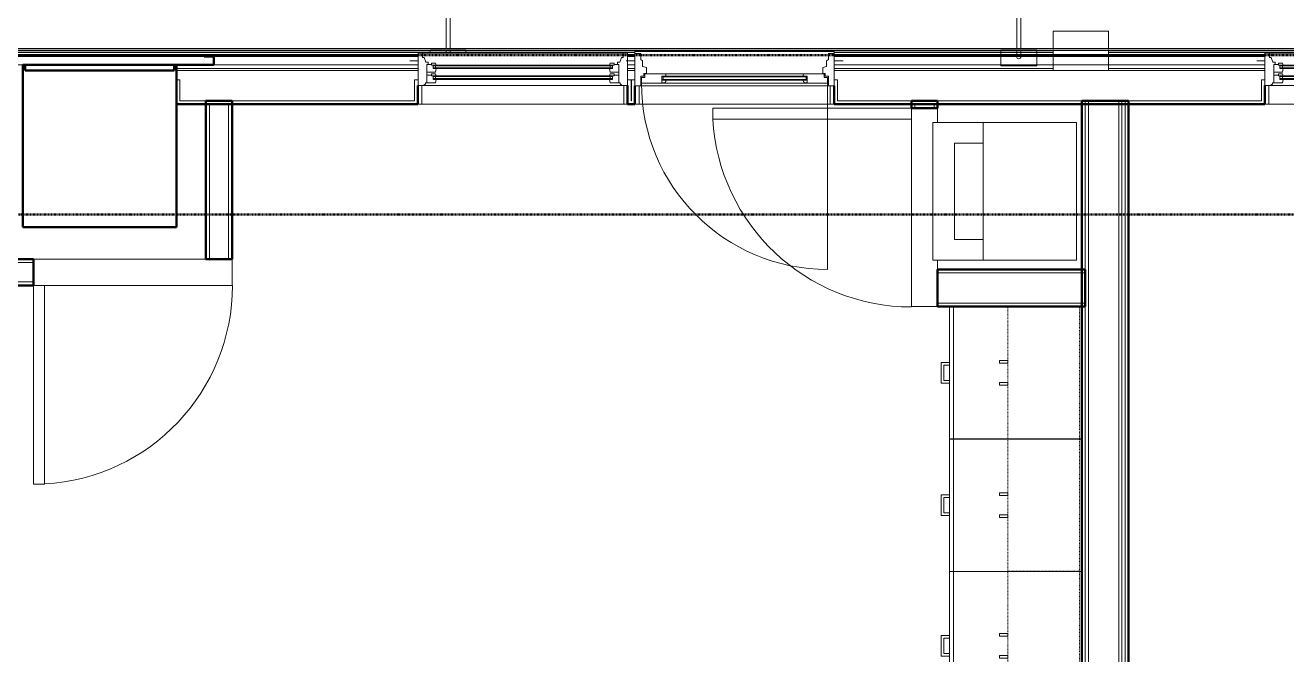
# Model space of a CAD drawing. Header units: inches. Extents: x -4235 to -464, y 9767 to 12347.
# Drawn here: x -3131.4 to -2902.6, y 12009.9 to 12124 of the extents above; entities that cross this region are included whole.
import ezdxf

# ---------------------------------------------------------------- set-up
doc = ezdxf.new("R2010")
doc.units = ezdxf.units.IN
doc.header["$MEASUREMENT"] = 0
doc.linetypes.add('Dash', pattern=[0.25, 0.125, -0.125])
doc.linetypes.add('Dash 1_16_', pattern=[0.125, 0.0625, -0.0625])
for name, color, linetype, lineweight in [('0-1', 7, 'Continuous', 5), ('0-2', 10, 'Continuous', 9), ('A-DETL-MBND', 5, 'Continuous', 9), ('A-DOOR-1', 10, 'Continuous', 9), ('A-DOOR-2', 50, 'Continuous', 20), ('A-DOOR-5', 31, 'Continuous', 9), ('A-DOOR-6', 31, 'Continuous', 20), ('A-DOOR-FRAM', 31, 'Continuous', 9), ('A-DOOR-FRAM-3', 31, 'Continuous', 20), ('A-DOOR-GLAZ', 31, 'Continuous', 9), ('A-GENM', 5, 'Continuous', 9), ('A-GENM-4', 5, 'Continuous', 50), ('A-GLAZ-1', 151, 'Continuous', 9), ('A-GLAZ-2', 151, 'Continuous', 20), ('A-GLAZ-3', 151, 'Continuous', 50), ('A-WALL', 113, 'Continuous', 13), ('A-WALL-1', 7, 'Continuous', 50), ('A-WALL-2', 250, 'Continuous', 13), ('A-WALL-3', 10, 'Continuous', 9), ('A-WALL-4', 254, 'Continuous', 9), ('A-WALL-5', 113, 'Continuous', 9), ('A-WALL-6', 113, 'Continuous', 50), ('C-PROP-LINE-1', 91, 'Dash 1_16_', 50), ('I-WALL-1', 7, 'Continuous', 50), ('P-SANR-FIXT-1', 10, 'Continuous', 9), ('Q-CASE-1', 254, 'Continuous', 9), ('Q-CASE-2', 10, 'Continuous', 9), ('Q-CASE-3', 254, 'Dash', 9), ('Q-CASE-4', 10, 'Dash', 9)]:
    doc.layers.add(name, color=color, linetype=linetype, lineweight=lineweight)

# ---------------------------------------------------------------- blocks, each defined once
blk = doc.blocks.new('SWING - SINGLE - FLUSH - 36_ x 80_ - OFFSET PIVOT DOOR AT MAGIC PAK AND WASHER_DRYER-3199414-BACKGROUND - RCP - 3RD FLOOR')
at = {"layer": 'A-DOOR-1'}
blk.add_arc((18, 2.37), 36.07, 93.1789, 180, dxfattribs=at)
at = {"layer": 'A-DOOR-2'}
for p, q in [((16, 2.37), (16, 38.39)), ((18, 38.39), (16, 38.39)), ((18, 2.37), (18, 38.39)), ((18, 2.37), (16, 2.37))]:
    blk.add_line(p, q, dxfattribs=at)
blk = doc.blocks.new('Stacked Washer and Dryer - 26_x25_ - Private-1352637-BACKGROUND - RCP - 3RD FLOOR')
at = {"layer": 'P-SANR-FIXT-1'}
for p, q in [((26, 12.5), (0, 12.5)), ((0, -12.5), (0, 12.5)), ((16.90625, 12.5), (16.90625, -12.5)), ((26, 12.5), (26, -12.5)), ((16.90625, 8.75), (22.09375, 8.75)), ((22.09375, 8.75), (22.09375, -8.75)), ((22.09375, -8.75), (16.90625, -8.75)), ((0, -12.5), (26, -12.5))]:
    blk.add_line(p, q, dxfattribs=at)
blk = doc.blocks.new('Base Cabinet 3 Drawer 230 - Base Cabinet 3 Drawer 230 27_-2571739-BACKGROUND - RCP - 3RD FLOOR')
at = {"layer": 'Q-CASE-2'}
for p, q in [((-12.76, -23.25), (-12.76, 0)), ((-12.76, 0), (14.24, 0)), ((14.24, 0), (14.24, -23.25)), ((-12.76, -23.25), (-12.76, -24)), ((14.24, -23.25), (-12.76, -23.25)), ((-12.76, -24), (14.24, -24)), ((-0.64, -24), (-1.14, -24)), ((-1.14, -25.5), (-1.14, -24)), ((-0.64, -25), (-0.64, -24)), ((-0.64, -25), (2.11, -25)), ((2.11, -25), (2.11, -24)), ((2.11, -24), (2.61, -24)), ((2.61, -24), (2.61, -25.5)), ((14.24, -24), (14.24, -23.25)), ((2.61, -25.5), (-1.14, -25.5))]:
    blk.add_line(p, q, dxfattribs=at)
blk = doc.blocks.new('Base Cabinet 3 Drawer 230 - Base Cabinet 3 Drawer 230 24_-2554933-BACKGROUND - RCP - 3RD FLOOR')
at = {"layer": 'Q-CASE-2'}
for p, q in [((-11.26, -23.25), (-11.26, 0)), ((-11.26, 0), (12.74, 0)), ((12.74, 0), (12.74, -23.25)), ((-11.26, -23.25), (-11.26, -24)), ((12.74, -23.25), (-11.26, -23.25)), ((-11.26, -24), (12.74, -24)), ((-0.64, -24), (-1.14, -24)), ((-1.14, -25.5), (-1.14, -24)), ((-0.64, -25), (-0.64, -24)), ((-0.64, -25), (2.11, -25)), ((2.11, -25), (2.11, -24)), ((2.11, -24), (2.61, -24)), ((2.61, -24), (2.61, -25.5)), ((12.74, -24), (12.74, -23.25)), ((2.61, -25.5), (-1.14, -25.5))]:
    blk.add_line(p, q, dxfattribs=at)
blk = doc.blocks.new('Base Cabinet 3 Drawer 230 - Base Cabinet 3 Drawer 230 24_-2578604-BACKGROUND - RCP - 3RD FLOOR')
at = {"layer": 'Q-CASE-2'}
for p, q in [((-1.14, 24), (-1.14, 25.5)), ((-1.14, 25.5), (2.61, 25.5)), ((2.61, 25.5), (2.61, 24)), ((-11.26, 24), (12.74, 24)), ((-11.26, 23.25), (-11.26, 24)), ((12.74, 23.25), (-11.26, 23.25)), ((-11.26, 23.25), (-11.26, 0)), ((-1.14, 24), (-0.64, 24)), ((2.11, 25), (-0.64, 25)), ((-0.64, 24), (-0.64, 25)), ((2.11, 24), (2.11, 25)), ((2.61, 24), (2.11, 24)), ((12.74, 24), (12.74, 23.25)), ((12.74, 0), (12.74, 23.25)), ((-11.26, 0), (12.74, 0))]:
    blk.add_line(p, q, dxfattribs=at)
blk = doc.blocks.new('300 Series Wall Hung Cabinet_302 - 27_ X 24_-2766376-BACKGROUND - RCP - 3RD FLOOR')
at = {"layer": 'Q-CASE-1'}
for p, q in [((-1.76, 14.69), (-2.25, 14.69)), ((-2.25, 14.69), (-2.25, 13.19)), ((-1.76, 13.19), (-1.76, 14.69)), ((2.24, 14.69), (1.75, 14.69)), ((1.75, 14.69), (1.75, 13.19)), ((2.24, 13.19), (2.24, 14.69)), ((-2.25, 13.19), (-1.76, 13.19)), ((1.75, 13.19), (2.24, 13.19))]:
    blk.add_line(p, q, dxfattribs=at)
at = {"layer": 'Q-CASE-3'}
for p, q in [((-13.5, 0.19), (-13.5, 13.19)), ((-13.5, 13.19), (13.5, 13.19)), ((13.5, 13.19), (13.5, 0.19))]:
    blk.add_line(p, q, dxfattribs=at)
at = {"layer": 'Q-CASE-4'}
blk.add_line((13.5, 0.19), (-13.5, 0.19), dxfattribs=at)
blk = doc.blocks.new('300 Series Wall Hung Cabinet_302 - 24_ X 24_-V76-BACKGROUND - RCP - 3RD FLOOR')
at = {"layer": 'Q-CASE-1'}
for p, q in [((-1.76, -13.19), (-2.25, -13.19)), ((-2.25, -13.19), (-2.25, -14.69)), ((-1.76, -14.69), (-1.76, -13.19)), ((2.24, -13.19), (1.75, -13.19)), ((1.75, -13.19), (1.75, -14.69)), ((2.24, -14.69), (2.24, -13.19)), ((-2.25, -14.69), (-1.76, -14.69)), ((1.75, -14.69), (2.24, -14.69))]:
    blk.add_line(p, q, dxfattribs=at)
at = {"layer": 'Q-CASE-3'}
for p, q in [((-12, -0.19), (-12, -13.19)), ((12, -13.19), (12, -0.19)), ((-12, -13.19), (12, -13.19))]:
    blk.add_line(p, q, dxfattribs=at)
at = {"layer": 'Q-CASE-4'}
blk.add_line((12, -0.19), (-12, -0.19), dxfattribs=at)
blk = doc.blocks.new('300 Series Wall Hung Cabinet_302 - 24_ X 24_-V79-BACKGROUND - RCP - 3RD FLOOR')
at = {"layer": 'Q-CASE-1'}
for p, q in [((-1.76, 14.69), (-2.25, 14.69)), ((-2.25, 14.69), (-2.25, 13.19)), ((-1.76, 13.19), (-1.76, 14.69)), ((2.24, 14.69), (1.75, 14.69)), ((1.75, 14.69), (1.75, 13.19)), ((2.24, 13.19), (2.24, 14.69)), ((-2.25, 13.19), (-1.76, 13.19)), ((1.75, 13.19), (2.24, 13.19))]:
    blk.add_line(p, q, dxfattribs=at)
at = {"layer": 'Q-CASE-3'}
for p, q in [((-12, 0.19), (-12, 13.19)), ((-12, 13.19), (12, 13.19))]:
    blk.add_line(p, q, dxfattribs=at)
at = {"layer": 'Q-CASE-4'}
for p, q in [((12, 13.19), (12, 0.19)), ((12, 0.19), (-12, 0.19))]:
    blk.add_line(p, q, dxfattribs=at)
blk = doc.blocks.new('CTR - 1st Phase - Unit Layouts_rvt-1-BACKGROUND - RCP - 3RD FLOOR')
at = {"layer": 'A-WALL-1'}
for p, q in [((-3098.6, 12081.6), (-3098.6, 12110.34)), ((-3098.6, 12110.34), (-3097.97, 12110.34)), ((-3097.97, 12110.34), (-3094.47, 12110.34)), ((-3094.47, 12110.34), (-3093.85, 12110.34)), ((-3093.85, 12110.34), (-3093.85, 12081.6)), ((-2970.65, 12109.01), (-2970.65, 12110.34)), ((-2970.65, 12110.34), (-2970.03, 12110.34)), ((-2970.03, 12110.34), (-2966.53, 12110.34)), ((-2966.53, 12110.34), (-2965.9, 12110.34)), ((-2965.9, 12110.34), (-2965.9, 12109.01)), ((-2965.9, 12109.01), (-2970.65, 12109.01)), ((-3134.12, 12081.6), (-3129.85, 12081.6)), ((-3129.85, 12081.6), (-3129.85, 12076.85)), ((-3093.85, 12081.6), (-3098.6, 12081.6)), ((-2965.9, 12073.01), (-2965.9, 12079.76)), ((-2965.9, 12079.76), (-2939.15, 12079.76)), ((-2939.15, 12079.76), (-2939.15, 12073.01)), ((-3129.85, 12076.85), (-3134.12, 12076.85)), ((-2939.15, 12073.01), (-2965.9, 12073.01))]:
    blk.add_line(p, q, dxfattribs=at)
at = {"layer": 'A-WALL-2'}
for p, q in [((-3097.97, 12109.72), (-3094.47, 12109.72)), ((-3097.97, 12109.72), (-3097.97, 12081.6)), ((-3094.47, 12109.72), (-3094.47, 12081.6)), ((-2970.03, 12109.72), (-2970.03, 12109.01)), ((-2970.03, 12109.72), (-2966.53, 12109.72)), ((-2966.53, 12109.72), (-2966.53, 12109.01)), ((-3129.85, 12080.98), (-3133.5, 12080.98)), ((-3129.85, 12077.48), (-3133.5, 12077.48)), ((-2965.9, 12079.13), (-2939.15, 12079.13)), ((-2965.9, 12073.63), (-2939.15, 12073.63))]:
    blk.add_line(p, q, dxfattribs=at)
at = {"layer": 'A-WALL-3'}
for p, q in [((-2970.65, 12109.01), (-2970.65, 12073.01)), ((-2965.9, 12106.41), (-2965.9, 12109.01)), ((-3098.6, 12081.6), (-3129.85, 12081.6)), ((-3093.85, 12076.85), (-3093.85, 12081.6)), ((-2965.9, 12079.76), (-2965.9, 12081.41)), ((-3129.85, 12076.85), (-3098.6, 12076.85)), ((-3093.85, 12076.85), (-3098.6, 12076.85)), ((-2965.9, 12073.01), (-2970.65, 12073.01))]:
    blk.add_line(p, q, dxfattribs=at)
at = {"layer": 'A-WALL-4'}
for p, q in [((-2965.9, 12109.01), (-2970.65, 12109.01)), ((-3129.85, 12081.6), (-3129.85, 12076.85)), ((-3093.85, 12081.6), (-3098.6, 12081.6)), ((-2965.9, 12073.01), (-2965.9, 12079.76))]:
    blk.add_line(p, q, dxfattribs=at)
at = {"layer": 'A-WALL-5'}
for p, q in [((-2939.77, 12073.01), (-2963.77, 12073.01)), ((-2963.77, 12073.01), (-2963.77, 12062.88)), ((-2963.77, 12062.88), (-2963.77, 12073.01)), ((-2963.77, 12073.01), (-2939.77, 12073.01)), ((-2939.77, 11918.75), (-2939.77, 12073.01)), ((-2939.77, 12073.01), (-2939.77, 11918.75)), ((-2963.77, 12062.88), (-2963.77, 12062.38)), ((-2963.77, 12062.38), (-2963.77, 12059.63)), ((-2963.77, 12059.63), (-2963.77, 12062.38)), ((-2963.77, 12059.63), (-2963.77, 12059.13)), ((-2963.77, 12059.13), (-2963.77, 12038.88)), ((-2963.77, 12038.88), (-2963.77, 12059.13)), ((-2963.77, 12038.88), (-2963.77, 12038.38)), ((-2963.77, 12038.38), (-2963.77, 12035.63)), ((-2963.77, 12035.63), (-2963.77, 12038.38)), ((-2963.77, 12035.63), (-2963.77, 12035.13)), ((-2963.77, 12035.13), (-2963.77, 12013.38)), ((-2963.77, 12013.38), (-2963.77, 12035.13)), ((-2963.77, 12013.38), (-2963.77, 12012.88)), ((-2963.77, 12012.88), (-2963.77, 12010.13)), ((-2963.77, 12010.13), (-2963.77, 12012.88)), ((-2963.77, 12010.13), (-2963.77, 12009.63))]:
    blk.add_line(p, q, dxfattribs=at)
at = {"layer": '0-2'}
for name, p, rotation in [('SWING - SINGLE - FLUSH - 36_ x 80_ - OFFSET PIVOT DOOR AT MAGIC PAK AND WASHER_DRYER-3199414-BACKGROUND - RCP - 3RD FLOOR', (-2968.28, 12091.01), 89.99999999998343), ('Stacked Washer and Dryer - 26_x25_ - Private-1352637-BACKGROUND - RCP - 3RD FLOOR', (-2940.74, 12093.91), 180), ('SWING - SINGLE - FLUSH - 36_ x 80_ - OFFSET PIVOT DOOR AT MAGIC PAK AND WASHER_DRYER-3199414-BACKGROUND - RCP - 3RD FLOOR', (-3111.85, 12079.23), 180), ('Base Cabinet 3 Drawer 230 - Base Cabinet 3 Drawer 230 24_-2578604-BACKGROUND - RCP - 3RD FLOOR', (-2939.77, 12060.27), 90.00000000007428), ('300 Series Wall Hung Cabinet_302 - 24_ X 24_-V79-BACKGROUND - RCP - 3RD FLOOR', (-2939.96, 12061.01), 90.00000000002815), ('Base Cabinet 3 Drawer 230 - Base Cabinet 3 Drawer 230 24_-2554933-BACKGROUND - RCP - 3RD FLOOR', (-2939.77, 12037.74), 269.9999999999847), ('300 Series Wall Hung Cabinet_302 - 24_ X 24_-V76-BACKGROUND - RCP - 3RD FLOOR', (-2939.96, 12037.01), 270.0000000000281), ('Base Cabinet 3 Drawer 230 - Base Cabinet 3 Drawer 230 27_-2571739-BACKGROUND - RCP - 3RD FLOOR', (-2939.77, 12012.24), 269.9999999999847), ('300 Series Wall Hung Cabinet_302 - 27_ X 24_-2766376-BACKGROUND - RCP - 3RD FLOOR', (-2939.96, 12011.51), 90.00000000002815)]:
    blk.add_blockref(name, p, dxfattribs=dict(at, rotation=rotation))
blk = doc.blocks.new('CTR - 1st Phase - Common Walls_rvt-1-BACKGROUND - RCP - 3RD FLOOR')
at = {"layer": 'A-WALL-2'}
for p, q in [((-2939.15, 12110.34), (-2939.15, 11725.36)), ((-2938.52, 12110.34), (-2938.52, 11725.36)), ((-2933.02, 12110.34), (-2933.02, 11725.36)), ((-2932.52, 12110.34), (-2932.52, 11725.36)), ((-2931.9, 12110.34), (-2931.9, 11725.36))]:
    blk.add_line(p, q, dxfattribs=at)
at = {"layer": 'I-WALL-1'}
for p, q in [((-2939.77, 11725.36), (-2939.77, 12110.34)), ((-2939.77, 12110.34), (-2931.27, 12110.34)), ((-2931.27, 12110.34), (-2931.27, 11849.86))]:
    blk.add_line(p, q, dxfattribs=at)
blk = doc.blocks.new('Basic Wall _ EXT - FIBER CEMENT - LARGE - ___-2162455-BACKGROUND - RCP - 3RD FLOOR')
at = {"layer": 'A-WALL-5'}
for p, q in [((-2177.12, 12119.5), (-3861.63, 12119.5)), ((-2177.12, 12119.5), (-3861.63, 12119.5)), ((-2177.12, 12119.48), (-3861.62, 12119.48)), ((-2177.12, 12119.46), (-3861.6, 12119.46)), ((-2177.12, 12119.46), (-3861.6, 12119.46)), ((-2177.12, 12119.46), (-3861.59, 12119.46)), ((-2066.71, 12119.8), (-3738.82, 12119.8)), ((-3097.16, 12116.87), (-3177.09, 12116.87)), ((-3097.16, 12116.87), (-3177.09, 12116.87)), ((-3104.36, 12116.84), (-3131.36, 12116.84)), ((-3103.92, 12116.84), (-3104.36, 12116.84)), ((-3103.92, 12116.84), (-3097.16, 12116.84)), ((-3097.16, 12116.84), (-3103.92, 12116.84)), ((-3060.14, 12116.87), (-3097.16, 12116.87)), ((-3060.14, 12116.87), (-3097.16, 12116.87)), ((-3097.16, 12116.84), (-3060.14, 12116.84)), ((-3060.14, 12116.84), (-3097.16, 12116.84)), ((-3022.11, 12116.84), (-3020.79, 12116.84)), ((-3020.79, 12116.84), (-3022.11, 12116.84)), ((-3020.79, 12116.87), (-3022.08, 12116.87)), ((-3020.79, 12116.87), (-3022.08, 12116.87)), ((-2906.54, 12116.87), (-2984.66, 12116.87)), ((-2906.54, 12116.87), (-2984.66, 12116.87)), ((-2984.66, 12116.84), (-2906.54, 12116.84)), ((-2906.54, 12116.84), (-2984.66, 12116.84))]:
    blk.add_line(p, q, dxfattribs=at)
blk = doc.blocks.new('Basic Wall _ EXT - FIBER CEMENT - SMALL - ___-2145929-BACKGROUND - RCP - 3RD FLOOR')
at = {"layer": 'A-WALL-5'}
for p, q in [((-3057.93, 12119.12), (-3290.91, 12119.12)), ((-3057.93, 12119.05), (-3290.91, 12119.05)), ((-3060.14, 12118.67), (-3214.11, 12118.67)), ((-3060.14, 12118.59), (-3214.11, 12118.59)), ((-3060.14, 12118.59), (-3214.11, 12118.59)), ((-3057.83, 12119.12), (-3057.93, 12119.12)), ((-3057.84, 12119.05), (-3057.93, 12119.05)), ((-3055.05, 12119.12), (-3057.82, 12119.12)), ((-3055.05, 12119.05), (-3057.82, 12119.05)), ((-3054.94, 12119.12), (-3055, 12119.12)), ((-3054.94, 12119.05), (-3055, 12119.05)), ((-3054.86, 12119.12), (-3054.94, 12119.12)), ((-3054.86, 12119.05), (-3054.94, 12119.05)), ((-3054.81, 12119.12), (-3054.86, 12119.12)), ((-3054.77, 12119.05), (-3054.83, 12119.05)), ((-3054.68, 12119.12), (-3054.77, 12119.12)), ((-3054.68, 12119.05), (-3054.77, 12119.05)), ((-3054.58, 12119.12), (-3054.67, 12119.12)), ((-3054.58, 12119.05), (-3054.67, 12119.05)), ((-3054.49, 12119.12), (-3054.58, 12119.12)), ((-3054.49, 12119.05), (-3054.58, 12119.05)), ((-3054.41, 12119.12), (-3054.49, 12119.12)), ((-3054.41, 12119.05), (-3054.49, 12119.05)), ((-3054.35, 12119.12), (-3054.41, 12119.12)), ((-3054.35, 12119.05), (-3054.41, 12119.05)), ((-3051.86, 12119.12), (-3054.3, 12119.12)), ((-3051.86, 12119.05), (-3054.3, 12119.05)), ((-3051.54, 12119.12), (-3051.81, 12119.12)), ((-3051.54, 12119.05), (-3051.8, 12119.05)), ((-3051.43, 12119.12), (-3051.52, 12119.12)), ((-3051.43, 12119.05), (-3051.52, 12119.05)), ((-3020.79, 12119.12), (-3051.43, 12119.12)), ((-3020.79, 12119.05), (-3051.43, 12119.05)), ((-3020.79, 12118.67), (-3022.11, 12118.67)), ((-3020.79, 12118.59), (-3022.11, 12118.59)), ((-3020.79, 12118.59), (-3022.11, 12118.59)), ((-2954.43, 12119.12), (-2984.66, 12119.12)), ((-2954.43, 12119.05), (-2984.66, 12119.05)), ((-2954.43, 12118.67), (-2984.66, 12118.67)), ((-2954.43, 12118.59), (-2984.66, 12118.59)), ((-2954.43, 12118.59), (-2984.66, 12118.59)), ((-2954.34, 12119.12), (-2954.43, 12119.12)), ((-2954.34, 12119.05), (-2954.43, 12119.05)), ((-2954.36, 12118.67), (-2954.43, 12118.67)), ((-2954.36, 12118.59), (-2954.43, 12118.59)), ((-2954.36, 12118.59), (-2954.43, 12118.59)), ((-2951.56, 12119.12), (-2954.32, 12119.12)), ((-2951.56, 12119.05), (-2954.32, 12119.05)), ((-2951.56, 12118.67), (-2954.32, 12118.67)), ((-2951.56, 12118.59), (-2954.32, 12118.59)), ((-2951.56, 12118.59), (-2954.32, 12118.59)), ((-2951.45, 12119.12), (-2951.51, 12119.12)), ((-2951.45, 12119.05), (-2951.51, 12119.05)), ((-2951.45, 12118.67), (-2951.51, 12118.67)), ((-2951.37, 12119.12), (-2951.45, 12119.12)), ((-2951.37, 12119.05), (-2951.45, 12119.05)), ((-2951.37, 12118.59), (-2951.45, 12118.59)), ((-2951.37, 12118.59), (-2951.45, 12118.59)), ((-2951.37, 12118.67), (-2951.44, 12118.67)), ((-2951.31, 12119.12), (-2951.37, 12119.12)), ((-2951.28, 12118.67), (-2951.37, 12118.67)), ((-2951.28, 12118.59), (-2951.37, 12118.59)), ((-2951.28, 12118.59), (-2951.37, 12118.59)), ((-2951.28, 12119.05), (-2951.33, 12119.05)), ((-2951.18, 12119.12), (-2951.28, 12119.12)), ((-2951.18, 12119.05), (-2951.28, 12119.05)), ((-2951.18, 12118.67), (-2951.28, 12118.67)), ((-2951.18, 12118.59), (-2951.28, 12118.59)), ((-2951.18, 12118.59), (-2951.28, 12118.59)), ((-2951.09, 12119.12), (-2951.18, 12119.12)), ((-2951.09, 12119.05), (-2951.18, 12119.05)), ((-2951.09, 12118.67), (-2951.18, 12118.67)), ((-2951.09, 12118.59), (-2951.18, 12118.59)), ((-2951.09, 12118.59), (-2951.18, 12118.59)), ((-2951, 12119.12), (-2951.08, 12119.12)), ((-2951, 12119.05), (-2951.08, 12119.05)), ((-2951, 12118.67), (-2951.08, 12118.67)), ((-2951, 12118.59), (-2951.08, 12118.59)), ((-2951, 12118.59), (-2951.08, 12118.59)), ((-2950.92, 12119.12), (-2950.99, 12119.12)), ((-2950.92, 12119.05), (-2950.99, 12119.05)), ((-2950.92, 12118.67), (-2950.99, 12118.67)), ((-2950.92, 12118.59), (-2950.99, 12118.59)), ((-2950.92, 12118.59), (-2950.99, 12118.59)), ((-2950.86, 12119.12), (-2950.92, 12119.12)), ((-2950.86, 12119.05), (-2950.92, 12119.05)), ((-2950.86, 12118.67), (-2950.92, 12118.67)), ((-2950.86, 12118.59), (-2950.92, 12118.59)), ((-2950.86, 12118.59), (-2950.92, 12118.59)), ((-2948.04, 12119.12), (-2950.81, 12119.12)), ((-2948.04, 12119.05), (-2950.81, 12119.05)), ((-2948.04, 12118.67), (-2950.81, 12118.67)), ((-2948.04, 12118.59), (-2950.81, 12118.59)), ((-2948.04, 12118.59), (-2950.81, 12118.59)), ((-2947.93, 12119.12), (-2948.03, 12119.12)), ((-2947.93, 12119.05), (-2948.02, 12119.05)), ((-2947.93, 12118.67), (-2948.01, 12118.67)), ((-2947.93, 12118.59), (-2948.01, 12118.59)), ((-2947.93, 12118.59), (-2948.01, 12118.59)), ((-2944.94, 12119.12), (-2947.93, 12119.12)), ((-2944.94, 12119.05), (-2947.93, 12119.05)), ((-2944.94, 12118.67), (-2947.93, 12118.67)), ((-2944.94, 12118.59), (-2947.93, 12118.59)), ((-2944.94, 12118.59), (-2947.93, 12118.59)), ((-2789.13, 12119.12), (-2934.94, 12119.12)), ((-2789.13, 12119.05), (-2934.94, 12119.05)), ((-2906.54, 12118.67), (-2934.94, 12118.67)), ((-2906.54, 12118.59), (-2934.94, 12118.59)), ((-2906.54, 12118.59), (-2934.94, 12118.59)), ((-3060.14, 12116.17), (-3103.92, 12116.17)), ((-3060.14, 12116.17), (-3103.92, 12116.17)), ((-3020.79, 12116.17), (-3022.11, 12116.17)), ((-3020.79, 12116.17), (-3022.11, 12116.17)), ((-2944.94, 12116.17), (-2984.66, 12116.17)), ((-2944.94, 12116.17), (-2984.66, 12116.17)), ((-2906.54, 12116.17), (-2934.94, 12116.17)), ((-2906.54, 12116.17), (-2934.94, 12116.17))]:
    blk.add_line(p, q, dxfattribs=at)
blk = doc.blocks.new('Window-Double_Hung-Andersen-400_Series-Tilt_Wash - DOUBLE HUNG - COTTAGE - 3RD FLOOR-2888224-BACKGROUND - RCP - 3RD FLOOR')
at = {"layer": 'A-GLAZ-1'}
for p, q in [((-16.29, 2.5), (-15.7, 2.5)), ((-15.82, 2.5), (-15.82, 2.12)), ((-15.7, 2.63), (15.7, 2.63)), ((-15.7, 2.5), (15.7, 2.5)), ((16.29, 2.5), (15.7, 2.5)), ((15.82, 2.5), (15.82, 2.12)), ((-16.29, 2.12), (-15.7, 2.12)), ((-16.29, 0.56), (-15.7, 0.56)), ((-16.29, 0.19), (-15.7, 0.19)), ((-15.82, 0.56), (-15.82, 0.19)), ((-15.7, 2.12), (15.7, 2.12)), ((-15.7, 2), (15.7, 2)), ((-15.7, 0.69), (15.7, 0.69)), ((-15.7, 0.56), (15.7, 0.56)), ((-15.7, 0.19), (15.7, 0.19)), ((-15.7, 0.06), (15.7, 0.06)), ((16.29, 2.12), (15.7, 2.12)), ((16.29, 0.56), (15.7, 0.56)), ((16.29, 0.19), (15.7, 0.19)), ((15.82, 0.56), (15.82, 0.19)), ((18.95, -1.06), (-18.95, -1.06)), ((-18.95, -1.06), (-18.95, -4.44)), ((-18.32, -1.06), (-18.32, -4.44)), ((18.32, -1.06), (18.32, -4.44)), ((18.95, -4.44), (18.95, -1.06)), ((-19.01, -2.44), (-19.01, -3.94)), ((-19.01, -2.44), (-18.95, -2.44)), ((-19.01, -3.94), (-18.95, -3.94)), ((-18.95, -4.44), (18.95, -4.44)), ((18.95, -2.44), (19.01, -2.44)), ((18.95, -3.94), (19.01, -3.94)), ((19.01, -3.94), (19.01, -2.44))]:
    blk.add_line(p, q, dxfattribs=at)
at = {"layer": 'A-GLAZ-2'}
for p, q in [((19.01, 4.81), (-19.01, 4.81)), ((-19.01, 4.81), (-19.01, -1.06)), ((-18.2, 4.81), (-18.2, 4)), ((18.2, 4.81), (18.2, 4)), ((19.01, -1.06), (19.01, 4.81)), ((-19.01, 3.44), (-20.51, 3.44)), ((-18.2, 4), (-17.92, 4)), ((-17.92, 4), (-17.61, 3.19)), ((-17.61, 3.19), (-17.14, 3.19)), ((-17.42, 2.75), (-16.57, 2.75)), ((-17.42, 2.75), (-17.42, -0.56)), ((-17.14, 3.19), (-17.14, 2.75)), ((-15.86, 2.97), (-16.57, 2.97)), ((-16.57, 2.63), (-16.57, 2.97)), ((-15.7, 2.63), (-16.57, 2.63)), ((-16.29, 2.63), (-16.29, 2)), ((-15.86, 2.97), (-15.7, 2.63)), ((15.86, 2.97), (15.7, 2.63)), ((15.7, 2.63), (16.57, 2.63)), ((15.86, 2.97), (16.57, 2.97)), ((16.29, 2.63), (16.29, 2)), ((16.57, 2.63), (16.57, 2.97)), ((17.42, 2.75), (16.57, 2.75)), ((17.14, 3.19), (17.14, 2.75)), ((17.61, 3.19), (17.14, 3.19)), ((17.42, 2.75), (17.42, -0.56)), ((17.92, 4), (17.61, 3.19)), ((18.2, 4), (17.92, 4)), ((19.01, 3.44), (20.51, 3.44)), ((-17.42, 1.37), (-15.86, 1.37)), ((-17.42, 0.81), (-16.57, 0.81)), ((-15.86, 1.03), (-16.57, 1.03)), ((-16.57, 0.69), (-16.57, 1.03)), ((-15.7, 0.69), (-16.57, 0.69)), ((-15.7, 2), (-16.29, 2)), ((-16.29, 0.69), (-16.29, 0.06)), ((-15.7, 0.06), (-16.29, 0.06)), ((-15.86, 1.37), (-15.7, 2)), ((-15.86, 1.03), (-15.7, 0.69)), ((-15.86, -0.56), (-15.7, 0.06)), ((15.7, 2), (16.29, 2)), ((15.86, 1.37), (15.7, 2)), ((15.86, 1.03), (15.7, 0.69)), ((15.7, 0.69), (16.57, 0.69)), ((15.7, 0.06), (16.29, 0.06)), ((15.86, -0.56), (15.7, 0.06)), ((17.42, 1.37), (15.86, 1.37)), ((15.86, 1.03), (16.57, 1.03)), ((16.29, 0.69), (16.29, 0.06)), ((16.57, 0.69), (16.57, 1.03)), ((17.42, 0.81), (16.57, 0.81)), ((-19.01, -1.06), (19.01, -1.06)), ((-17.67, -0.78), (-18, -1.06)), ((-17.67, -0.78), (-17.67, -0.56)), ((-17.67, -0.56), (-15.86, -0.56)), ((17.67, -0.56), (15.86, -0.56)), ((17.67, -0.78), (17.67, -0.56)), ((17.67, -0.78), (18, -1.06))]:
    blk.add_line(p, q, dxfattribs=at)
blk = doc.blocks.new('Door-Inswing-Andersen-400_Series-Single - 3_ 0-1_8_ x 6_ 7-1_2_ - 3rd floor-2895869-BACKGROUND - RCP - 3RD FLOOR')
at = {"layer": 'A-DOOR-5'}
blk.add_line((16.87, -0.66), (16.87, -34.41), dxfattribs=at)
blk.add_arc((16.87, -0.66), 33.75, 180, 270, dxfattribs=at)
at = {"layer": 'A-DOOR-6'}
for p, q in [((-16.26, 0.42), (-16.87, 0.41)), ((-16.87, 0.41), (-16.87, -0.66)), ((-16.26, 1.06), (-16.26, 0.42)), ((-16.26, 1.06), (-12.44, 1.06)), ((-13.19, 0.66), (-12.44, 0.66)), ((-13.19, -0.66), (-13.19, 0.66)), ((-12.44, 0.75), (-12.47, 1.06)), ((12.44, 1.06), (-12.44, 1.06)), ((-12.44, 0.66), (-12.44, 0.75)), ((16.26, 1.06), (12.44, 1.06)), ((12.44, 0.75), (12.47, 1.06)), ((12.44, 0.66), (12.44, 0.75)), ((13.19, 0.66), (12.44, 0.66)), ((13.19, -0.66), (13.19, 0.66)), ((16.26, 1.06), (16.26, 0.42)), ((16.26, 0.42), (16.87, 0.41)), ((16.87, 0.41), (16.87, -0.66)), ((-16.87, -0.66), (-12.44, -0.66)), ((-12.44, -0.09), (-13.19, -0.09)), ((-13.19, -0.59), (-12.67, -0.59)), ((-13.19, -0.66), (-13.19, -0.59)), ((-12.67, -0.59), (-12.47, -0.34)), ((-12.47, -0.34), (-12.44, -0.16)), ((-12.44, -0.16), (-12.44, -0.09)), ((12.44, -0.66), (-12.44, -0.66)), ((12.44, -0.09), (13.19, -0.09)), ((12.44, -0.16), (12.44, -0.09)), ((12.47, -0.34), (12.44, -0.16)), ((16.87, -0.66), (12.44, -0.66)), ((12.67, -0.59), (12.47, -0.34)), ((13.19, -0.59), (12.67, -0.59)), ((13.19, -0.66), (13.19, -0.59))]:
    blk.add_line(p, q, dxfattribs=at)
at = {"layer": 'A-DOOR-FRAM'}
for p, q in [((-17.31, -1.13), (-17.94, -1.13)), ((-17.94, -1.13), (-17.94, -4.44)), ((-17.31, -4.44), (-17.31, -1.13)), ((17.94, -1.13), (17.31, -1.13)), ((17.31, -1.13), (17.31, -4.44)), ((17.94, -4.44), (17.94, -1.13)), ((-17.94, -4.44), (-17.31, -4.44)), ((17.31, -4.44), (17.94, -4.44))]:
    blk.add_line(p, q, dxfattribs=at)
at = {"layer": 'A-DOOR-FRAM-3'}
for p, q in [((18.06, 5.09), (-18.06, 5.09)), ((-18.06, 5.09), (-18.06, -1.13)), ((-18.06, 4.75), (-18.06, -1.13)), ((-18.06, 4.75), (-17.03, 4.75)), ((-17.03, 3.63), (-17.03, 4.75)), ((17.03, 3.63), (17.03, 4.75)), ((18.06, 4.75), (17.03, 4.75)), ((18.06, -1.13), (18.06, 5.09)), ((18.06, 4.75), (18.06, -1.13)), ((-19.69, 3.44), (-18.06, 3.44)), ((-16.69, 3.39), (-17.03, 3.63)), ((-16.69, 2.39), (-16.69, 3.39)), ((-16, 2.23), (-16.69, 2.39)), ((16, 2.23), (16.69, 2.39)), ((16.69, 3.39), (17.03, 3.63)), ((16.69, 2.39), (16.69, 3.39)), ((19.69, 3.44), (18.06, 3.44)), ((-17.03, 0.66), (-16.45, 0.66)), ((-17.03, -1.13), (-17.03, 0.66)), ((-16.45, 0.66), (-16.45, 1.09)), ((-16.45, 1.09), (-16, 1.09)), ((-16, 1.09), (-16, 2.23)), ((16, 1.09), (16, 2.23)), ((16.45, 1.09), (16, 1.09)), ((16.45, 0.66), (16.45, 1.09)), ((17.03, 0.66), (16.45, 0.66)), ((17.03, -1.13), (17.03, 0.66)), ((-17.69, -1.13), (-18.06, -1.13)), ((-18.06, -1.13), (18.06, -1.13)), ((-18.06, -1.13), (-17.03, -1.13)), ((18.06, -1.13), (17.03, -1.13))]:
    blk.add_line(p, q, dxfattribs=at)
at = {"layer": 'A-DOOR-GLAZ'}
for p, q in [((-12.44, 0.5), (-13.19, 0.5)), ((-13.19, 0.06), (-12.44, 0.06)), ((-12.98, 0.5), (-12.98, 0.06)), ((12.44, 0.66), (-12.44, 0.66)), ((12.44, 0.5), (-12.44, 0.5)), ((12.44, 0.06), (-12.44, 0.06)), ((12.44, 0.5), (13.19, 0.5)), ((13.19, 0.06), (12.44, 0.06)), ((12.98, 0.5), (12.98, 0.06)), ((12.44, -0.09), (-12.44, -0.09))]:
    blk.add_line(p, q, dxfattribs=at)
blk = doc.blocks.new('Window-Double_Hung-Andersen-400_Series-Tilt_Wash - DOUBLE HUNG - COTTAGE - 3RD FLOOR-V122-BACKGROUND - RCP - 3RD FLOOR')
at = {"layer": 'A-GLAZ-1'}
for p, q in [((-16.29, 2.5), (-15.7, 2.5)), ((-15.82, 2.5), (-15.82, 2.12)), ((-15.7, 2.63), (15.7, 2.63)), ((-15.7, 2.5), (15.7, 2.5)), ((16.29, 2.5), (15.7, 2.5)), ((15.82, 2.5), (15.82, 2.12)), ((-16.29, 2.12), (-15.7, 2.12)), ((-16.29, 0.56), (-15.7, 0.56)), ((-16.29, 0.19), (-15.7, 0.19)), ((-15.82, 0.56), (-15.82, 0.19)), ((-15.7, 2.12), (15.7, 2.12)), ((-15.7, 2), (15.7, 2)), ((-15.7, 0.69), (15.7, 0.69)), ((-15.7, 0.56), (15.7, 0.56)), ((-15.7, 0.19), (15.7, 0.19)), ((-15.7, 0.06), (15.7, 0.06)), ((16.29, 2.12), (15.7, 2.12)), ((16.29, 0.56), (15.7, 0.56)), ((16.29, 0.19), (15.7, 0.19)), ((15.82, 0.56), (15.82, 0.19)), ((18.95, -1.06), (-18.95, -1.06)), ((-18.95, -1.06), (-18.95, -4.44)), ((-18.32, -1.06), (-18.32, -4.44)), ((18.32, -1.06), (18.32, -4.44)), ((18.95, -4.44), (18.95, -1.06)), ((-19.01, -2.44), (-19.01, -3.94)), ((-19.01, -2.44), (-18.95, -2.44)), ((-19.01, -3.94), (-18.95, -3.94)), ((-18.95, -4.44), (18.95, -4.44)), ((18.95, -2.44), (19.01, -2.44)), ((18.95, -3.94), (19.01, -3.94)), ((19.01, -3.94), (19.01, -2.44))]:
    blk.add_line(p, q, dxfattribs=at)
at = {"layer": 'A-GLAZ-2'}
for p, q in [((19.01, 4.81), (-19.01, 4.81)), ((-19.01, 4.81), (-19.01, -1.06)), ((-18.2, 4.81), (-18.2, 4)), ((18.2, 4.81), (18.2, 4)), ((19.01, -1.06), (19.01, 4.81)), ((-19.01, 3.44), (-20.51, 3.44)), ((-18.2, 4), (-17.92, 4)), ((-17.92, 4), (-17.61, 3.19)), ((-17.61, 3.19), (-17.14, 3.19)), ((-17.42, 2.75), (-16.57, 2.75)), ((-17.42, 2.75), (-17.42, -0.56)), ((-17.14, 3.19), (-17.14, 2.75)), ((-15.86, 2.97), (-16.57, 2.97)), ((-16.57, 2.63), (-16.57, 2.97)), ((-15.7, 2.63), (-16.57, 2.63)), ((-16.29, 2.63), (-16.29, 2)), ((-15.86, 2.97), (-15.7, 2.63)), ((15.86, 2.97), (15.7, 2.63)), ((15.7, 2.63), (16.57, 2.63)), ((15.86, 2.97), (16.57, 2.97)), ((16.29, 2.63), (16.29, 2)), ((16.57, 2.63), (16.57, 2.97)), ((17.42, 2.75), (16.57, 2.75)), ((17.14, 3.19), (17.14, 2.75)), ((17.61, 3.19), (17.14, 3.19)), ((17.42, 2.75), (17.42, -0.56)), ((17.92, 4), (17.61, 3.19)), ((18.2, 4), (17.92, 4)), ((19.01, 3.44), (20.34, 3.44)), ((-17.42, 1.37), (-15.86, 1.37)), ((-17.42, 0.81), (-16.57, 0.81)), ((-15.86, 1.03), (-16.57, 1.03)), ((-16.57, 0.69), (-16.57, 1.03)), ((-15.7, 0.69), (-16.57, 0.69)), ((-15.7, 2), (-16.29, 2)), ((-16.29, 0.69), (-16.29, 0.06)), ((-15.7, 0.06), (-16.29, 0.06)), ((-15.86, 1.37), (-15.7, 2)), ((-15.86, 1.03), (-15.7, 0.69)), ((-15.86, -0.56), (-15.7, 0.06)), ((15.7, 2), (16.29, 2)), ((15.86, 1.37), (15.7, 2)), ((15.86, 1.03), (15.7, 0.69)), ((15.7, 0.69), (16.57, 0.69)), ((15.7, 0.06), (16.29, 0.06)), ((15.86, -0.56), (15.7, 0.06)), ((17.42, 1.37), (15.86, 1.37)), ((15.86, 1.03), (16.57, 1.03)), ((16.29, 0.69), (16.29, 0.06)), ((16.57, 0.69), (16.57, 1.03)), ((17.42, 0.81), (16.57, 0.81)), ((-19.01, -1.06), (19.01, -1.06)), ((-17.67, -0.78), (-18, -1.06)), ((-17.67, -0.78), (-17.67, -0.56)), ((-17.67, -0.56), (-15.86, -0.56)), ((17.67, -0.56), (15.86, -0.56)), ((17.67, -0.78), (17.67, -0.56)), ((17.67, -0.78), (18, -1.06))]:
    blk.add_line(p, q, dxfattribs=at)
blk = doc.blocks.new('Family1 - SCUPPER - east_west-V135-BACKGROUND - RCP - 3RD FLOOR')
at = {"layer": 'A-DETL-MBND'}
for p, q in [((-5, -1.69), (-5, -2.69)), ((5, -1.69), (5, -2.14)), ((5, -2.18), (5, -2.69)), ((-5, -2.69), (-5, -4.19)), ((-5, -4.2), (-5, -4.44)), ((-5, -4.44), (-5, -5.31)), ((5, -2.69), (5, -4.19)), ((5, -4.21), (5, -4.44)), ((5, -4.44), (5, -5.31)), ((-5, -5.31), (-5, -5.46)), ((-5, -5.61), (-5, -8.81)), ((5, -5.31), (5, -5.46)), ((5, -5.61), (5, -8.81)), ((-5, -8.81), (5, -8.81))]:
    blk.add_line(p, q, dxfattribs=at)
blk = doc.blocks.new('Perforated Panel at Magic-Pak - hvac panel - 3rd floor-2505074-BACKGROUND - RCP - 3RD FLOOR')
at = {"layer": 'A-GLAZ-3'}
for p, q in [((-19.01, -4.37), (-19.01, -4.44)), ((19.01, -4.37), (-19.01, -4.37)), ((-19.01, -4.44), (19.01, -4.44)), ((19.01, -4.44), (19.01, -4.37))]:
    blk.add_line(p, q, dxfattribs=at)
blk = doc.blocks.new('V-Series_EWC4_SPVU_RFA_2015 - 2ND AND 3RD FLOOR-2226480-BACKGROUND - RCP - 3RD FLOOR')
at = {"layer": 'A-GENM-4'}
for p, q in [((-3858.97, 11736.15), (-3858.97, 11736.59)), ((-3858.97, 11736.59), (-3829.54, 11736.59)), ((-3829.54, 11736.59), (-3829.54, 11708.71)), ((-3858.97, 11735.65), (-3858.97, 11736.15)), ((-3858.97, 11736.15), (-3857.97, 11736.15)), ((-3857.97, 11736.15), (-3858.97, 11736.15)), ((-3858.97, 11709.65), (-3858.97, 11735.65)), ((-3857.97, 11736.15), (-3857.97, 11735.65)), ((-3857.97, 11709.15), (-3857.97, 11736.15)), ((-3857.97, 11735.65), (-3857.97, 11709.65)), ((-3858.97, 11709.15), (-3858.97, 11709.65)), ((-3857.97, 11709.15), (-3858.97, 11709.15)), ((-3858.97, 11708.71), (-3858.97, 11709.15)), ((-3858.97, 11709.15), (-3857.97, 11709.15)), ((-3857.97, 11709.65), (-3857.97, 11709.15)), ((-3829.54, 11708.71), (-3858.97, 11708.71))]:
    blk.add_line(p, q, dxfattribs=at)
blk = doc.blocks.new('Walls 75 - Walls 1-2571530-BACKGROUND - RCP - 3RD FLOOR')
at = {"layer": 'A-WALL-5'}
for p, q in [((-2951.56, 12119.77), (-2951.56, 12163.69)), ((-2950.81, 12163.69), (-2950.81, 12119.77)), ((-2954.43, 12119.46), (-2954.43, 12119.58)), ((-2954, 12119.58), (-2954.43, 12119.58)), ((-2954.43, 12119.58), (-2953.48, 12119.58)), ((-2954.43, 12118.59), (-2954.43, 12119.46)), ((-2954.43, 12118.36), (-2954.43, 12118.59)), ((-2953.48, 12119.58), (-2954, 12119.58)), ((-2952.81, 12119.58), (-2953.48, 12119.58)), ((-2953.48, 12119.58), (-2951.56, 12119.58)), ((-2951.18, 12119.58), (-2952.81, 12119.58)), ((-2951.56, 12119.46), (-2951.56, 12119.58)), ((-2951.56, 12118.59), (-2951.56, 12119.46)), ((-2951.56, 12118.36), (-2951.56, 12118.59)), ((-2951.51, 12119.58), (-2951.45, 12119.58)), ((-2951.45, 12119.58), (-2951.37, 12119.58)), ((-2951.37, 12119.58), (-2951.28, 12119.58)), ((-2951.28, 12119.58), (-2951.18, 12119.58)), ((-2950.34, 12119.58), (-2951.18, 12119.58)), ((-2951.18, 12119.58), (-2951.09, 12119.58)), ((-2951.08, 12119.58), (-2950.99, 12119.58)), ((-2950.99, 12119.58), (-2950.92, 12119.58)), ((-2950.91, 12119.58), (-2950.86, 12119.58)), ((-2950.81, 12119.58), (-2950.81, 12119.46)), ((-2950.81, 12119.46), (-2950.81, 12118.59)), ((-2950.81, 12118.59), (-2950.81, 12118.36)), ((-2950.8, 12119.58), (-2947.93, 12119.58)), ((-2947.93, 12119.58), (-2950.34, 12119.58)), ((-2947.93, 12119.58), (-2947.93, 12119.46)), ((-2947.93, 12119.46), (-2947.93, 12118.59)), ((-2947.93, 12118.59), (-2947.93, 12118.36)), ((-2954.43, 12116.84), (-2954.43, 12118.34)), ((-2954.43, 12116.64), (-2954.43, 12116.84)), ((-2952.81, 12116.64), (-2954.43, 12116.64)), ((-2954.43, 12116.64), (-2948.04, 12116.64)), ((-2950.34, 12116.64), (-2952.81, 12116.64)), ((-2951.56, 12118.27), (-2951.56, 12118.34)), ((-2950.81, 12118.34), (-2950.81, 12118.27)), ((-2948.88, 12116.64), (-2950.34, 12116.64)), ((-2948.04, 12116.64), (-2948.88, 12116.64)), ((-2947.93, 12116.64), (-2948.04, 12116.64)), ((-2948.04, 12116.64), (-2947.93, 12116.64)), ((-2947.93, 12118.34), (-2947.93, 12116.84)), ((-2947.93, 12116.84), (-2947.93, 12116.64))]:
    blk.add_line(p, q, dxfattribs=at)
for start_param, end_param in [(2.419302, 2.616602), (2.095464, 2.354408), (1.834037, 2.092431), (1.696161, 1.830655), (1.572547, 1.696161), (1.445432, 1.569046), (1.310938, 1.445432), (1.049162, 1.307556), (0.787185, 1.046129), (0.524991, 0.715321), (2.923753, 3.119324), (3.141593, 6.283185), (2.698715, 2.858236), (0.282752, 0.523234), (0, 0.21784)]:
    blk.add_ellipse((-2951.18, 12118.27), major_axis=(0.375, 0), ratio=0.86769, start_param=start_param, end_param=end_param, dxfattribs=at)
at = {"layer": 'A-WALL-6', "flags": 128}
for points in [[(-2951.56, 12163.69), (-2951.55, 12163.79), (-2951.51, 12163.89), (-2951.46, 12163.98), (-2951.4, 12164.05), (-2951.31, 12164.1), (-2951.23, 12164.12), (-2951.14, 12164.12), (-2951.05, 12164.1), (-2950.97, 12164.05), (-2950.9, 12163.98), (-2950.85, 12163.89), (-2950.82, 12163.79), (-2950.81, 12163.69)], [(-2950.81, 12163.69), (-2950.82, 12163.59), (-2950.85, 12163.49), (-2950.9, 12163.4), (-2950.97, 12163.34), (-2951.05, 12163.29), (-2951.14, 12163.26), (-2951.23, 12163.26), (-2951.31, 12163.29), (-2951.4, 12163.34), (-2951.46, 12163.4), (-2951.51, 12163.49), (-2951.55, 12163.59), (-2951.56, 12163.69)]]:
    blk.add_lwpolyline(points, dxfattribs=at)
blk = doc.blocks.new('Walls 76 - Walls 1-2571549-BACKGROUND - RCP - 3RD FLOOR')
at = {"layer": 'A-WALL-5'}
for p, q in [((-3055.05, 12119.78), (-3055.05, 12163.69)), ((-3054.3, 12163.69), (-3054.3, 12119.78)), ((-3057.93, 12119.46), (-3057.93, 12119.58)), ((-3057.49, 12119.58), (-3057.93, 12119.58)), ((-3057.93, 12119.58), (-3055.05, 12119.58)), ((-3057.93, 12118.96), (-3057.93, 12119.46)), ((-3056.3, 12119.58), (-3057.49, 12119.58)), ((-3055.52, 12119.58), (-3056.3, 12119.58)), ((-3054.68, 12119.58), (-3055.52, 12119.58)), ((-3055.05, 12119.46), (-3055.05, 12119.58)), ((-3055.05, 12118.96), (-3055.05, 12119.46)), ((-3055, 12119.58), (-3054.94, 12119.58)), ((-3054.94, 12119.58), (-3054.87, 12119.58)), ((-3054.86, 12119.58), (-3054.78, 12119.58)), ((-3054.77, 12119.58), (-3054.68, 12119.58)), ((-3053.83, 12119.58), (-3054.68, 12119.58)), ((-3054.67, 12119.58), (-3054.58, 12119.58)), ((-3054.58, 12119.58), (-3054.49, 12119.58)), ((-3054.49, 12119.58), (-3054.41, 12119.58)), ((-3054.41, 12119.58), (-3054.35, 12119.58)), ((-3054.3, 12119.58), (-3054.3, 12119.46)), ((-3054.3, 12119.58), (-3053.83, 12119.58)), ((-3054.3, 12119.46), (-3054.3, 12118.96)), ((-3051.43, 12119.58), (-3053.83, 12119.58)), ((-3053.83, 12119.58), (-3053.05, 12119.58)), ((-3053.05, 12119.58), (-3052.38, 12119.58)), ((-3052.38, 12119.58), (-3051.54, 12119.58)), ((-3051.54, 12119.58), (-3051.43, 12119.58)), ((-3051.43, 12119.58), (-3051.43, 12119.46)), ((-3051.43, 12119.46), (-3051.43, 12118.96))]:
    blk.add_line(p, q, dxfattribs=at)
at = {"layer": 'A-WALL-6', "flags": 128}
for points in [[(-3055.05, 12163.69), (-3055.04, 12163.79), (-3055.01, 12163.89), (-3054.96, 12163.98), (-3054.89, 12164.05), (-3054.81, 12164.1), (-3054.72, 12164.12), (-3054.63, 12164.12), (-3054.54, 12164.1), (-3054.46, 12164.05), (-3054.4, 12163.98), (-3054.34, 12163.89), (-3054.31, 12163.79), (-3054.3, 12163.69)], [(-3054.3, 12163.69), (-3054.31, 12163.59), (-3054.34, 12163.49), (-3054.4, 12163.4), (-3054.46, 12163.34), (-3054.54, 12163.29), (-3054.63, 12163.26), (-3054.72, 12163.26), (-3054.81, 12163.29), (-3054.89, 12163.34), (-3054.96, 12163.4), (-3055.01, 12163.49), (-3055.04, 12163.59), (-3055.05, 12163.69)]]:
    blk.add_lwpolyline(points, dxfattribs=at)
blk = doc.blocks.new('Family - ___-2835860-BACKGROUND - RCP - 3RD FLOOR')
at = {"layer": 'C-PROP-LINE-1'}
blk.add_line((-2636.92, 12118.59), (-3860.72, 12118.59), dxfattribs=at)
blk = doc.blocks.new('Family - ___-2835903-BACKGROUND - RCP - 3RD FLOOR')
at = {"layer": 'C-PROP-LINE-1'}
blk.add_line((-2096.82, 12089.69), (-3831.82, 12089.69), dxfattribs=at)
blk = doc.blocks.new('Family - ___-2835932-BACKGROUND - RCP - 3RD FLOOR')
at = {"layer": 'C-PROP-LINE-1'}
blk.add_line((-2067.92, 12118.59), (-3860.72, 12118.59), dxfattribs=at)

msp = doc.modelspace()

# ---------------------------------------------------------------- linework, layer by layer
at = {"layer": 'A-WALL'}
for p, q in [((-3097.16, 12118.34), (-3060.14, 12118.34)), ((-3097.16, 12116.84), (-3060.14, 12116.84)), ((-3022.11, 12118.34), (-3020.79, 12118.34)), ((-3022.11, 12116.84), (-3020.79, 12116.84)), ((-2984.66, 12118.34), (-2906.54, 12118.34)), ((-2984.66, 12116.84), (-2906.54, 12116.84)), ((-3103.92, 12115.84), (-3060.14, 12115.84)), ((-3103.92, 12114.15), (-3103.3, 12114.15)), ((-3103.3, 12110.34), (-3103.3, 12114.15)), ((-3060.76, 12114.15), (-3060.14, 12114.15)), ((-3060.76, 12114.15), (-3060.76, 12110.34)), ((-3022.11, 12115.84), (-3020.79, 12115.84)), ((-3022.11, 12114.15), (-3021.49, 12114.15)), ((-3021.49, 12110.34), (-3021.49, 12114.15)), ((-3021.41, 12114.15), (-3020.79, 12114.15)), ((-3021.41, 12114.15), (-3021.41, 12110.34)), ((-2984.66, 12115.84), (-2906.54, 12115.84)), ((-2984.66, 12114.15), (-2984.04, 12114.15)), ((-2984.04, 12110.34), (-2984.04, 12114.15)), ((-2907.16, 12114.15), (-2906.54, 12114.15)), ((-2907.16, 12114.15), (-2907.16, 12110.34)), ((-3060.76, 12110.34), (-3103.3, 12110.34)), ((-3021.41, 12110.34), (-3021.49, 12110.34)), ((-2907.16, 12110.34), (-2984.04, 12110.34))]:
    msp.add_line(p, q, dxfattribs=at)
at = {"layer": 'A-WALL-5'}
for p, q in [((-2944.94, 12118.59), (-2944.94, 12118.36)), ((-2934.94, 12118.59), (-2934.94, 12118.36)), ((-3098.91, 12118.34), (-3136.94, 12118.34)), ((-3131.8, 12116.84), (-3103.92, 12116.84)), ((-2944.94, 12118.34), (-2944.94, 12116.33)), ((-2944.94, 12116.29), (-2944.94, 12115.84)), ((-2934.94, 12118.34), (-2934.94, 12115.84)), ((-3060.14, 12109.71), (-3060.07, 12109.71)), ((-3022.17, 12109.71), (-3020.66, 12109.71)), ((-3020.04, 12109.71), (-2985.41, 12109.71)), ((-2984.79, 12109.71), (-2984.66, 12109.71)), ((-2906.54, 12109.71), (-2906.47, 12109.71))]:
    msp.add_line(p, q, dxfattribs=at)
at = {"layer": 'A-WALL-6'}
for p, q in [((-3098.91, 12118.34), (-3098.91, 12118.59)), ((-3098.91, 12118.59), (-3060.14, 12118.59)), ((-3022.11, 12118.59), (-3020.79, 12118.59)), ((-2984.66, 12118.59), (-2906.54, 12118.59)), ((-3103.92, 12109.71), (-3103.92, 12116.84)), ((-3103.92, 12116.84), (-3097.16, 12116.84)), ((-3097.16, 12118.34), (-3098.91, 12118.34)), ((-3097.16, 12116.84), (-3097.16, 12118.34)), ((-3060.14, 12113.09), (-3060.14, 12109.71)), ((-3022.11, 12109.71), (-3022.11, 12113.09)), ((-3020.79, 12113.03), (-3020.79, 12109.71)), ((-2984.66, 12109.71), (-2984.66, 12113.03)), ((-2906.54, 12113.09), (-2906.54, 12109.71)), ((-3060.14, 12109.71), (-3103.92, 12109.71)), ((-3020.79, 12109.71), (-3022.11, 12109.71)), ((-2906.54, 12109.71), (-2984.66, 12109.71))]:
    msp.add_line(p, q, dxfattribs=at)

# ---------------------------------------------------------------- block references
at = {"layer": '0-1'}
for name in ['CTR - 1st Phase - Unit Layouts_rvt-1-BACKGROUND - RCP - 3RD FLOOR', 'CTR - 1st Phase - Common Walls_rvt-1-BACKGROUND - RCP - 3RD FLOOR']:
    msp.add_blockref(name, (0, 0), dxfattribs=at)
at = {"layer": 'A-DOOR-5'}
msp.add_blockref('Door-Inswing-Andersen-400_Series-Single - 3_ 0-1_8_ x 6_ 7-1_2_ - 3rd floor-2895869-BACKGROUND - RCP - 3RD FLOOR', (-3002.72, 12114.15), dxfattribs=at)
at = {"layer": 'A-GENM'}
for name, p, rotation in [('Family1 - SCUPPER - east_west-V135-BACKGROUND - RCP - 3RD FLOOR', (-2939.94, 12114.15), 180), ('V-Series_EWC4_SPVU_RFA_2015 - 2ND AND 3RD FLOOR-2226480-BACKGROUND - RCP - 3RD FLOOR', (-14840.51, 8257.87), 269.9999999999999)]:
    msp.add_blockref(name, p, dxfattribs=dict(at, rotation=rotation))
at = {"layer": 'A-GLAZ-1', "rotation": 180}
msp.add_blockref('Perforated Panel at Magic-Pak - hvac panel - 3rd floor-2505074-BACKGROUND - RCP - 3RD FLOOR', (-3117.92, 12114.15), dxfattribs=at)
at = {"layer": 'A-GLAZ-1'}
for name, p in [('Window-Double_Hung-Andersen-400_Series-Tilt_Wash - DOUBLE HUNG - COTTAGE - 3RD FLOOR-V122-BACKGROUND - RCP - 3RD FLOOR', (-3041.12, 12114.15)), ('Window-Double_Hung-Andersen-400_Series-Tilt_Wash - DOUBLE HUNG - COTTAGE - 3RD FLOOR-2888224-BACKGROUND - RCP - 3RD FLOOR', (-2887.52, 12114.15))]:
    msp.add_blockref(name, p, dxfattribs=at)
at = {"layer": 'A-WALL-5'}
for name in ['Walls 76 - Walls 1-2571549-BACKGROUND - RCP - 3RD FLOOR', 'Walls 75 - Walls 1-2571530-BACKGROUND - RCP - 3RD FLOOR', 'Basic Wall _ EXT - FIBER CEMENT - SMALL - ___-2145929-BACKGROUND - RCP - 3RD FLOOR', 'Basic Wall _ EXT - FIBER CEMENT - LARGE - ___-2162455-BACKGROUND - RCP - 3RD FLOOR']:
    msp.add_blockref(name, (0, 0), dxfattribs=at)
at = {"layer": 'C-PROP-LINE-1'}
for name in ['Family - ___-2835860-BACKGROUND - RCP - 3RD FLOOR', 'Family - ___-2835932-BACKGROUND - RCP - 3RD FLOOR', 'Family - ___-2835903-BACKGROUND - RCP - 3RD FLOOR']:
    msp.add_blockref(name, (0, 0), dxfattribs=at)

doc.saveas('drawing.dxf')
